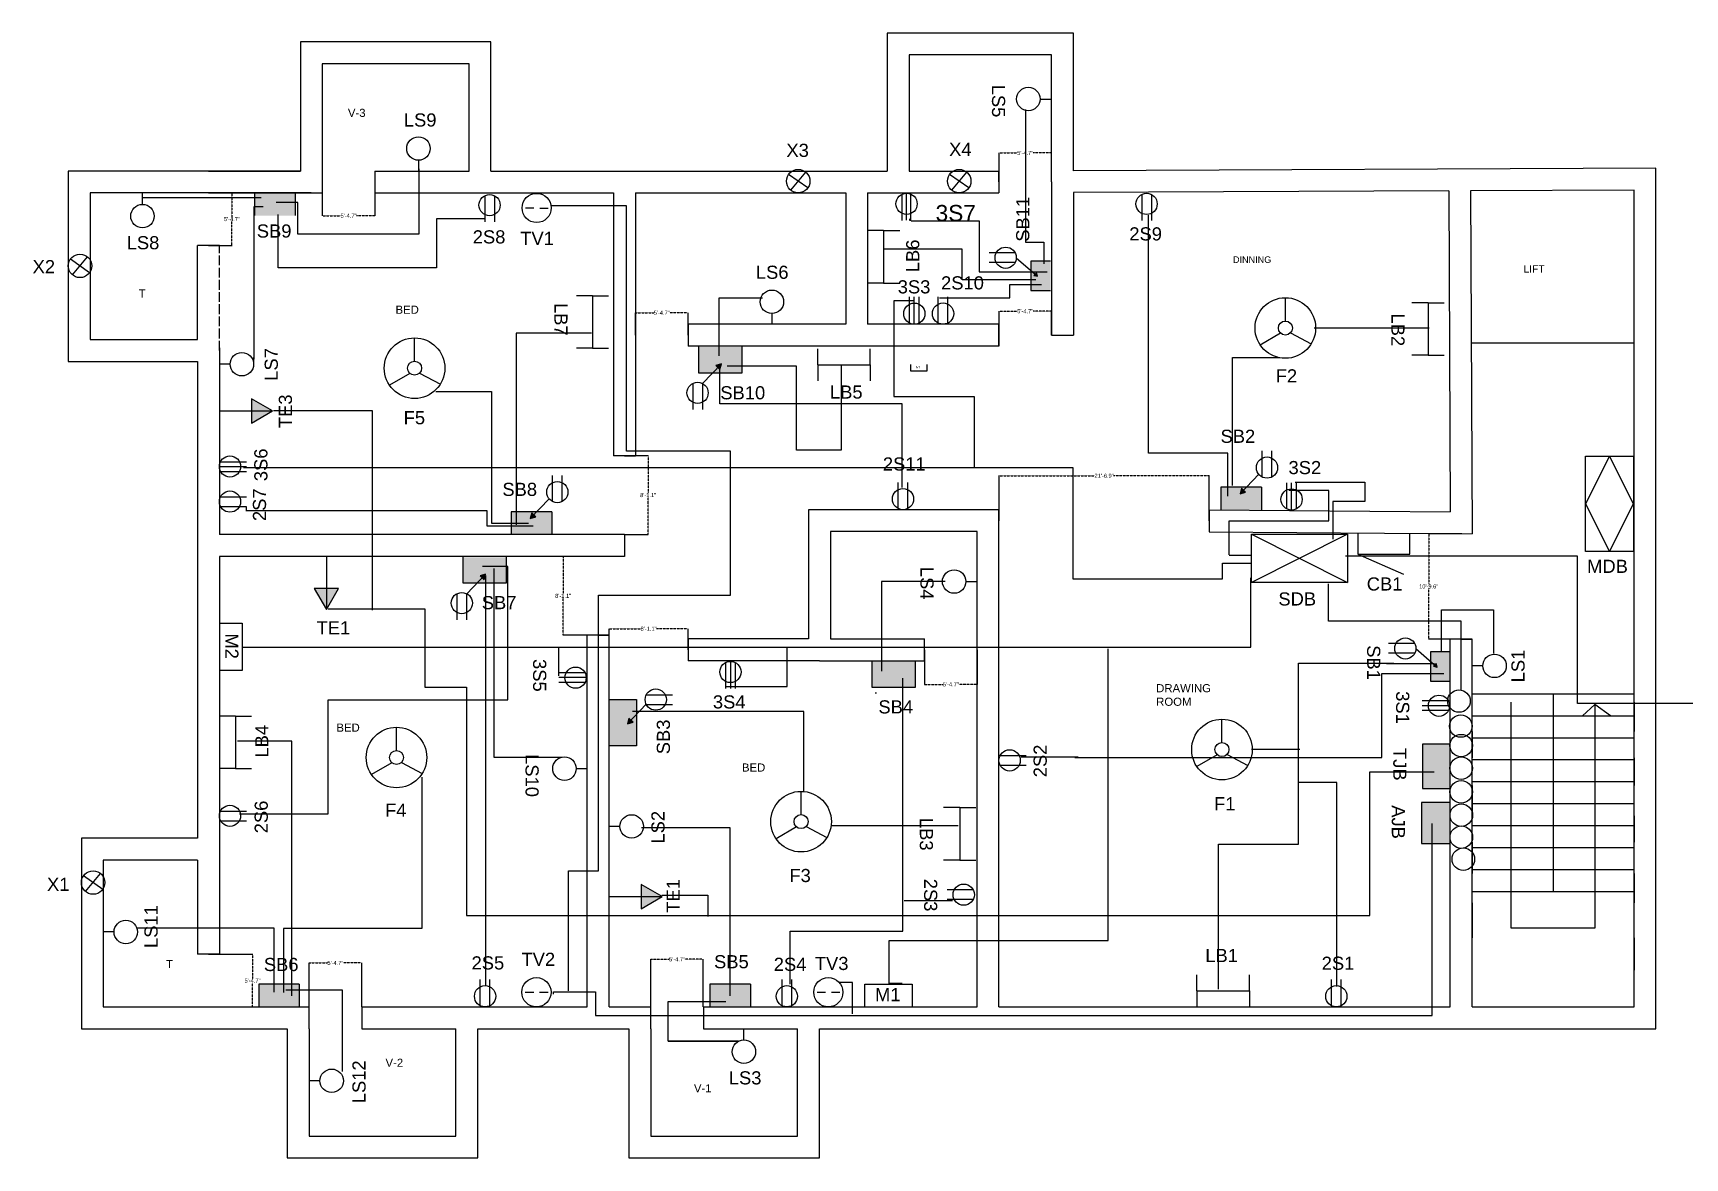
# Model space of a CAD drawing. Header units: inches. Extents: x -1835 to 3573, y -712 to 751.
# Drawn here: x 4 to 2038, y -634 to 751 of the extents above; entities that cross this region are included whole.
import ezdxf

# ---------------------------------------------------------------- set-up
doc = ezdxf.new("R2010")
doc.units = ezdxf.units.IN
doc.header["$MEASUREMENT"] = 0
doc.linetypes.add('ACAD_ISO02W100', pattern=[15, 12, -3])
doc.linetypes.add('DASHED2', pattern=[0.375, 0.25, -0.125])
doc.styles.get("Standard").update_dxf_attribs({"font": 'arial.ttf'})
doc.dimstyles.get("Standard").update_dxf_attribs({"dimtxt": 5, "dimasz": 0.18, "dimexe": 0.18, "dimexo": 0.0625, "dimgap": 0.09, "dimtad": 0, "dimtih": 1, "dimtoh": 1, "dimdec": 1, "dimzin": 0, "dimdsep": 46, "dimlunit": 3, "dimtxsty": 'Standard', "dimcen": 0.09, "dimaunit": 1, "dimadec": 0, "dimazin": 0, "dimtfac": 1, "dimtdec": 1, "dimtofl": 0, "dimtmove": 0, "dimatfit": 3, "dimfxl": 1, "dimtolj": 1, "dimtzin": 0, "dimarcsym": 0})

# ---------------------------------------------------------------- blocks, each defined once
blk = doc.blocks.new('*D1')
at = {"color": 0, "lineweight": -2}
for p, q in [((343.6, -448), (343.6, -393.8)), ((408.3, -448), (408.3, -393.8))]:
    blk.add_line(p, q, dxfattribs=at)
at = {"color": 0, "linetype": 'DASHED2', "lineweight": -2}
for p, q in [((343.7, -394), (366.3, -394)), ((408.1, -394), (385.6, -394))]:
    blk.add_line(p, q, dxfattribs=at)
at = {"color": 0}
for points in [[(343.7, -393.9), (343.7, -394), (343.6, -394)], [(408.1, -393.9), (408.1, -394), (408.3, -394)]]:
    blk.add_solid(points, dxfattribs=at)
at = {"layer": 'Defpoints', "color": 0}
for p in [(408.3, -394), (343.6, -448.1), (408.3, -448.1)]:
    blk.add_point(p, dxfattribs=at)
at = {"color": 0, "insert": (375.9, -394), "char_height": 5, "attachment_point": 5}
blk.add_mtext('\\A1;5\'-4.7"', dxfattribs=at)
blk = doc.blocks.new('*D2')
at = {"color": 0, "lineweight": -2}
for p, q in [((764.3, -448), (764.3, -389.3)), ((829, -448), (829, -389.3))]:
    blk.add_line(p, q, dxfattribs=at)
at = {"color": 0, "linetype": 'DASHED2', "lineweight": -2}
for p, q in [((764.5, -389.5), (787, -389.5)), ((828.9, -389.5), (806.3, -389.5))]:
    blk.add_line(p, q, dxfattribs=at)
at = {"color": 0}
for points in [[(764.5, -389.4), (764.5, -389.5), (764.3, -389.5)], [(828.9, -389.4), (828.9, -389.5), (829, -389.5)]]:
    blk.add_solid(points, dxfattribs=at)
at = {"layer": 'Defpoints', "color": 0}
for p in [(829, -389.5), (764.3, -448.1), (829, -448.1)]:
    blk.add_point(p, dxfattribs=at)
at = {"color": 0, "insert": (796.7, -389.5), "char_height": 5, "attachment_point": 5}
blk.add_mtext('\\A1;5\'-4.7"', dxfattribs=at)
blk = doc.blocks.new('*D3')
at = {"color": 0, "lineweight": -2}
for p, q in [((359.7, 581.3), (359.7, 526.2)), ((424.5, 581.3), (424.5, 526.2))]:
    blk.add_line(p, q, dxfattribs=at)
at = {"color": 0, "linetype": 'DASHED2', "lineweight": -2}
for p, q in [((359.9, 526.3), (382.5, 526.3)), ((424.3, 526.3), (401.8, 526.3))]:
    blk.add_line(p, q, dxfattribs=at)
at = {"color": 0}
for points in [[(359.9, 526.4), (359.9, 526.3), (359.7, 526.3)], [(424.3, 526.4), (424.3, 526.3), (424.5, 526.3)]]:
    blk.add_solid(points, dxfattribs=at)
at = {"layer": 'Defpoints', "color": 0}
for p in [(359.7, 581.4), (424.5, 581.4), (359.7, 526.3)]:
    blk.add_point(p, dxfattribs=at)
at = {"color": 0, "insert": (392.1, 526.3), "char_height": 5, "attachment_point": 5}
blk.add_mtext('\\A1;5\'-4.7"', dxfattribs=at)
blk = doc.blocks.new('*D4')
at = {"color": 0, "lineweight": -2}
for p, q in [((1193.2, 568), (1193.2, 603.8)), ((1257.9, 568), (1257.9, 603.8))]:
    blk.add_line(p, q, dxfattribs=at)
at = {"color": 0, "linetype": 'DASHED2', "lineweight": -2}
for p, q in [((1193.3, 603.6), (1215.9, 603.6)), ((1257.7, 603.6), (1235.2, 603.6))]:
    blk.add_line(p, q, dxfattribs=at)
at = {"color": 0}
for points in [[(1193.3, 603.6), (1193.3, 603.6), (1193.2, 603.6)], [(1257.7, 603.6), (1257.7, 603.6), (1257.9, 603.6)]]:
    blk.add_solid(points, dxfattribs=at)
at = {"layer": 'Defpoints', "color": 0}
for p in [(1257.9, 603.6), (1193.2, 567.9), (1257.9, 567.9)]:
    blk.add_point(p, dxfattribs=at)
at = {"color": 0, "insert": (1225.5, 603.6), "char_height": 5, "attachment_point": 5}
blk.add_mtext('\\A1;5\'-4.7"', dxfattribs=at)
blk = doc.blocks.new('*D5')
at = {"color": 0, "lineweight": -2}
for p, q in [((745.4, 379.2), (745.4, 406.9)), ((810.2, 379.2), (810.2, 406.9))]:
    blk.add_line(p, q, dxfattribs=at)
at = {"color": 0, "linetype": 'DASHED2', "lineweight": -2}
for p, q in [((745.6, 406.8), (768.2, 406.8)), ((810, 406.8), (787.5, 406.8))]:
    blk.add_line(p, q, dxfattribs=at)
at = {"color": 0}
for points in [[(745.6, 406.8), (745.6, 406.7), (745.4, 406.8)], [(810, 406.8), (810, 406.7), (810.2, 406.8)]]:
    blk.add_solid(points, dxfattribs=at)
at = {"layer": 'Defpoints', "color": 0}
for p in [(810.2, 406.8), (745.4, 379.1), (810.2, 379.1)]:
    blk.add_point(p, dxfattribs=at)
at = {"color": 0, "insert": (777.8, 406.8), "char_height": 5, "attachment_point": 5}
blk.add_mtext('\\A1;5\'-4.7"', dxfattribs=at)
blk = doc.blocks.new('*D6')
at = {"color": 0, "lineweight": -2}
for p, q in [((1193.2, 379.2), (1193.2, 408.9)), ((1257.9, 379.2), (1257.9, 408.9))]:
    blk.add_line(p, q, dxfattribs=at)
at = {"color": 0, "linetype": 'DASHED2', "lineweight": -2}
for p, q in [((1193.3, 408.7), (1215.9, 408.7)), ((1257.7, 408.7), (1235.2, 408.7))]:
    blk.add_line(p, q, dxfattribs=at)
at = {"color": 0}
for points in [[(1193.3, 408.7), (1193.3, 408.6), (1193.2, 408.7)], [(1257.7, 408.7), (1257.7, 408.6), (1257.9, 408.7)]]:
    blk.add_solid(points, dxfattribs=at)
at = {"layer": 'Defpoints', "color": 0}
for p in [(1193.2, 408.7), (1193.2, 379.1), (1257.9, 379.1)]:
    blk.add_point(p, dxfattribs=at)
at = {"color": 0, "insert": (1225.5, 408.7), "char_height": 5, "attachment_point": 5}
blk.add_mtext('\\A1;5\'-4.7"', dxfattribs=at)
blk = doc.blocks.new('*D7')
at = {"color": 0, "lineweight": -2}
for p, q in [((219.6, 554.4), (248.7, 554.4)), ((219.6, 489.7), (248.7, 489.7))]:
    blk.add_line(p, q, dxfattribs=at)
at = {"color": 0, "linetype": 'DASHED2', "lineweight": -2}
for p, q in [((248.5, 554.2), (248.5, 524.7)), ((248.5, 489.9), (248.5, 519.4))]:
    blk.add_line(p, q, dxfattribs=at)
at = {"color": 0}
for points in [[(248.4, 554.2), (248.5, 554.2), (248.5, 554.4)], [(248.4, 489.9), (248.5, 489.9), (248.5, 489.7)]]:
    blk.add_solid(points, dxfattribs=at)
at = {"layer": 'Defpoints', "color": 0}
for p in [(219.5, 554.4), (219.5, 489.7), (248.5, 489.7)]:
    blk.add_point(p, dxfattribs=at)
at = {"color": 0, "insert": (248.5, 522.1), "char_height": 5, "attachment_point": 5}
blk.add_mtext('\\A1;5\'-4.7"', dxfattribs=at)
blk = doc.blocks.new('*D8')
at = {"color": 0, "lineweight": -2}
for p, q in [((219.6, -383.3), (274.1, -383.3)), ((210.1, -448.1), (274.1, -448.1))]:
    blk.add_line(p, q, dxfattribs=at)
at = {"color": 0, "linetype": 'DASHED2', "lineweight": -2}
for p, q in [((273.9, -383.5), (273.9, -413.1)), ((273.9, -447.9), (273.9, -418.3))]:
    blk.add_line(p, q, dxfattribs=at)
at = {"color": 0}
for points in [[(273.9, -383.5), (273.9, -383.5), (273.9, -383.3)], [(273.9, -447.9), (273.9, -447.9), (273.9, -448.1)]]:
    blk.add_solid(points, dxfattribs=at)
at = {"layer": 'Defpoints', "color": 0}
for p in [(219.5, -383.3), (210.1, -448.1), (273.9, -448.1)]:
    blk.add_point(p, dxfattribs=at)
at = {"color": 0, "insert": (273.9, -415.7), "char_height": 5, "attachment_point": 5}
blk.add_mtext('\\A1;5\'-4.7"', dxfattribs=at)
blk = doc.blocks.new('*D9')
at = {"color": 0, "lineweight": -2}
for p, q in [((1101.5, -8.5), (1101.5, -51.1)), ((1166.2, -8.5), (1166.2, -51.1))]:
    blk.add_line(p, q, dxfattribs=at)
at = {"color": 0, "linetype": 'DASHED2', "lineweight": -2}
for p, q in [((1101.6, -50.9), (1124.2, -50.9)), ((1166, -50.9), (1143.5, -50.9))]:
    blk.add_line(p, q, dxfattribs=at)
at = {"color": 0}
for points in [[(1101.6, -50.8), (1101.6, -50.9), (1101.5, -50.9)], [(1166, -50.8), (1166, -50.9), (1166.2, -50.9)]]:
    blk.add_solid(points, dxfattribs=at)
at = {"layer": 'Defpoints', "color": 0}
for p in [(1101.5, -8.4), (1166.2, -8.4), (1166.2, -50.9)]:
    blk.add_point(p, dxfattribs=at)
at = {"color": 0, "insert": (1133.8, -50.9), "char_height": 5, "attachment_point": 5}
blk.add_mtext('\\A1;5\'-4.7"', dxfattribs=at)
blk = doc.blocks.new('*D10')
at = {"color": 0, "lineweight": -2}
for p, q in [((713.1, -8.4), (713.1, 17.7)), ((810.2, -8.4), (810.2, 17.7))]:
    blk.add_line(p, q, dxfattribs=at)
at = {"color": 0, "linetype": 'DASHED2', "lineweight": -2}
for p, q in [((713.3, 17.6), (752, 17.6)), ((810, 17.6), (771.3, 17.6))]:
    blk.add_line(p, q, dxfattribs=at)
at = {"color": 0}
for points in [[(713.3, 17.6), (713.3, 17.5), (713.1, 17.6)], [(810, 17.6), (810, 17.5), (810.2, 17.6)]]:
    blk.add_solid(points, dxfattribs=at)
at = {"layer": 'Defpoints', "color": 0}
for p in [(810.2, 17.6), (713.1, -8.4), (810.2, -8.4)]:
    blk.add_point(p, dxfattribs=at)
at = {"color": 0, "insert": (761.6, 17.6), "char_height": 5, "attachment_point": 5}
blk.add_mtext('\\A1;8\'-1.1"', dxfattribs=at)
blk = doc.blocks.new('*D11')
at = {"color": 0, "lineweight": -2}
for p, q in [((699.5, 106.7), (656.3, 106.7)), ((699.5, 9.6), (656.3, 9.6))]:
    blk.add_line(p, q, dxfattribs=at)
at = {"color": 0, "linetype": 'DASHED2', "lineweight": -2}
for p, q in [((656.4, 106.5), (656.4, 60.8)), ((656.4, 9.8), (656.4, 55.5))]:
    blk.add_line(p, q, dxfattribs=at)
at = {"color": 0}
for points in [[(656.4, 106.5), (656.5, 106.5), (656.4, 106.7)], [(656.4, 9.8), (656.5, 9.8), (656.4, 9.6)]]:
    blk.add_solid(points, dxfattribs=at)
at = {"layer": 'Defpoints', "color": 0}
for p in [(656.4, 106.7), (699.6, 106.7), (699.6, 9.6)]:
    blk.add_point(p, dxfattribs=at)
at = {"color": 0, "insert": (656.4, 58.1), "char_height": 5, "attachment_point": 5}
blk.add_mtext('\\A1;8\'-1.1"', dxfattribs=at)
blk = doc.blocks.new('*D12')
at = {"color": 0, "lineweight": -2}
for p, q in [((732, 230.8), (761.3, 230.8)), ((732, 133.7), (761.3, 133.7))]:
    blk.add_line(p, q, dxfattribs=at)
at = {"color": 0, "linetype": 'DASHED2', "lineweight": -2}
for p, q in [((761.1, 230.6), (761.1, 184.9)), ((761.1, 133.8), (761.1, 179.6))]:
    blk.add_line(p, q, dxfattribs=at)
at = {"color": 0}
for points in [[(761.1, 230.6), (761.1, 230.6), (761.1, 230.8)], [(761.1, 133.8), (761.1, 133.8), (761.1, 133.7)]]:
    blk.add_solid(points, dxfattribs=at)
at = {"layer": 'Defpoints', "color": 0}
for p in [(732, 230.8), (732, 133.7), (761.1, 133.7)]:
    blk.add_point(p, dxfattribs=at)
at = {"color": 0, "insert": (761.1, 182.2), "char_height": 5, "attachment_point": 5}
blk.add_mtext('\\A1;8\'-1.1"', dxfattribs=at)
blk = doc.blocks.new('*D13')
at = {"color": 0, "lineweight": -2}
for p, q in [((1193.2, 150.6), (1193.2, 206.2)), ((1452.1, 150.6), (1452.1, 206.2))]:
    blk.add_line(p, q, dxfattribs=at)
at = {"color": 0, "linetype": 'DASHED2', "lineweight": -2}
for p, q in [((1193.3, 206), (1311, 206)), ((1451.9, 206), (1334.3, 206))]:
    blk.add_line(p, q, dxfattribs=at)
at = {"color": 0}
for points in [[(1193.3, 206), (1193.3, 206), (1193.2, 206)], [(1451.9, 206), (1451.9, 206), (1452.1, 206)]]:
    blk.add_solid(points, dxfattribs=at)
at = {"layer": 'Defpoints', "color": 0}
for p in [(1193.2, 206), (1193.2, 150.6), (1452.1, 150.6)]:
    blk.add_point(p, dxfattribs=at)
at = {"color": 0, "insert": (1322.6, 206), "char_height": 5, "attachment_point": 5}
blk.add_mtext('\\A1;21\'-6.9"', dxfattribs=at)
blk = doc.blocks.new('*D14')
at = {"color": 0, "lineweight": -2}
for p, q in [((1763.3, 134.5), (1722.3, 134.5)), ((1762.2, 4.9), (1722.3, 4.9))]:
    blk.add_line(p, q, dxfattribs=at)
at = {"color": 0, "linetype": 'DASHED2', "lineweight": -2}
for p, q in [((1722.4, 134.3), (1722.4, 72.4)), ((1722.4, 5.1), (1722.4, 67.1))]:
    blk.add_line(p, q, dxfattribs=at)
at = {"color": 0}
for points in [[(1722.4, 134.3), (1722.5, 134.3), (1722.4, 134.5)], [(1722.4, 5.1), (1722.5, 5.1), (1722.4, 4.9)]]:
    blk.add_solid(points, dxfattribs=at)
at = {"layer": 'Defpoints', "color": 0}
for p in [(1722.4, 134.5), (1763.3, 134.5), (1762.3, 4.9)]:
    blk.add_point(p, dxfattribs=at)
at = {"color": 0, "insert": (1722.4, 69.7), "char_height": 5, "attachment_point": 5}
blk.add_mtext('\\A1;10\'-9.6"', dxfattribs=at)

msp = doc.modelspace()

# ---------------------------------------------------------------- hatches: boundary and pattern name
at = {"true_color": 0x939598}
h = msp.add_hatch(color=252, dxfattribs=at)
h.dxf.hatch_style = 1
h.paths.add_polyline_path([(326.18, 554.38), (276.26, 554.38), (276.26, 526.53), (326.18, 526.53)])
h = msp.add_hatch(color=252, dxfattribs=at)
h.dxf.hatch_style = 1
h.paths.add_polyline_path([(326.18, 554.38), (307.49, 554.38), (304.15, 550.88), (306.74, 548.41), (299.88, 546.4), (301.57, 553.34), (304.15, 550.88), (307.49, 554.38), (276.26, 554.38), (276.26, 526.53), (326.18, 526.53)])
h = msp.add_hatch(color=252, dxfattribs=at)
h.dxf.hatch_style = 1
h.paths.add_polyline_path([(1256.69, 470.32), (1232.37, 470.32), (1232.37, 434.37), (1256.69, 434.37)])
h = msp.add_hatch(color=256)
h.dxf.hatch_style = 1
h.paths.add_polyline_path([(1239.23, 456.02), (1237.75, 454.32), (1240.7, 451.75)])
h.paths.add_polyline_path([(1237.75, 454.32), (1236.27, 452.62), (1240.7, 451.75)])
h = msp.add_hatch(color=252, dxfattribs=at)
h.dxf.hatch_style = 1
h.paths.add_polyline_path([(876.91, 364.67), (823.14, 364.67), (823.14, 333), (876.91, 333)])
h = msp.add_hatch(color=256)
h.dxf.hatch_style = 1
h.paths.add_polyline_path([(851.22, 343.8), (844.36, 341.78), (846.95, 339.32)])
h.paths.add_polyline_path([(851.22, 343.8), (846.95, 339.32), (849.53, 336.85)])
h = msp.add_hatch(color=256)
h.dxf.hatch_style = 1
h.paths.add_polyline_path([(272.41, 300.93), (272.41, 285.92), (298.41, 285.92)], flags=17)
h.paths.add_polyline_path([(298.41, 285.92), (272.41, 300.93), (272.41, 270.92)])
h = msp.add_hatch(color=256)
h.dxf.hatch_style = 1
h.paths.add_polyline_path([(272.41, 285.92), (298.41, 285.92), (272.41, 300.93)])
h = msp.add_hatch(color=252, dxfattribs=at)
h.dxf.hatch_style = 1
h.paths.add_polyline_path([(1516.34, 191.8), (1497.65, 191.8), (1494.3, 188.3), (1496.89, 185.83), (1490.03, 183.82), (1491.72, 190.76), (1494.3, 188.3), (1497.65, 191.8), (1466.41, 191.8), (1466.41, 163.95), (1516.34, 163.95)])
h = msp.add_hatch(color=256)
h.dxf.hatch_style = 1
h.paths.add_polyline_path([(1491.72, 190.76), (1490.03, 183.82), (1494.3, 188.3)])
h.paths.add_polyline_path([(1494.3, 188.3), (1490.03, 183.82), (1496.89, 185.83)])
h = msp.add_hatch(color=252, dxfattribs=at)
h.dxf.hatch_style = 1
h.paths.add_polyline_path([(642.27, 161.52), (623.58, 161.52), (620.24, 158.01), (622.82, 155.55), (615.97, 153.54), (617.65, 160.48), (620.24, 158.01), (623.58, 161.52), (592.35, 161.52), (592.35, 133.67), (642.27, 133.67)])
h = msp.add_hatch(color=256)
h.dxf.hatch_style = 1
h.paths.add_polyline_path([(617.65, 160.48), (615.97, 153.54), (620.24, 158.01)])
h.paths.add_polyline_path([(620.24, 158.01), (615.97, 153.54), (622.82, 155.55)])
h = msp.add_hatch(color=252, dxfattribs=at)
h.dxf.hatch_style = 1
h.paths.add_polyline_path([(586.6, 105.69), (532.82, 105.69), (532.82, 74.02), (586.6, 74.02)])
h = msp.add_hatch(color=256)
h.dxf.hatch_style = 1
h.paths.add_polyline_path([(560.91, 84.82), (554.05, 82.81), (556.64, 80.34)])
h.paths.add_polyline_path([(560.91, 84.82), (556.64, 80.34), (559.22, 77.88)])
h = msp.add_hatch(color=256)
h.dxf.hatch_style = 1
h.paths.add_polyline_path([(379.87, 67.39), (364.86, 67.39), (364.86, 41.4)], flags=17)
h.paths.add_polyline_path([(364.86, 41.4), (379.87, 67.39), (349.85, 67.39)])
h = msp.add_hatch(color=256)
h.dxf.hatch_style = 1
h.paths.add_polyline_path([(364.86, 67.39), (364.86, 41.4), (379.87, 67.39)])
h = msp.add_hatch(color=252, dxfattribs=at)
h.dxf.hatch_style = 1
h.paths.add_polyline_path([(1748.84, -10.92), (1724.53, -10.92), (1724.53, -46.87), (1748.84, -46.87)])
h = msp.add_hatch(color=252, dxfattribs=at)
h.dxf.hatch_style = 1
h.paths.add_polyline_path([(1090.42, -22.6), (1036.65, -22.6), (1036.65, -54.26), (1090.42, -54.26)])
h = msp.add_hatch(color=256)
h.dxf.hatch_style = 1
h.paths.add_polyline_path([(1731.39, -25.22), (1729.9, -26.92), (1732.85, -29.49)])
h.paths.add_polyline_path([(1729.9, -26.92), (1728.42, -28.63), (1732.85, -29.49)])
h = msp.add_hatch(color=252, dxfattribs=at)
h.dxf.hatch_style = 1
h.paths.add_polyline_path([(746.86, -69.51), (713.07, -69.51), (713.07, -126.5), (746.86, -126.5)])
h = msp.add_hatch(color=256)
h.dxf.hatch_style = 1
h.paths.add_polyline_path([(739.89, -94.99), (737.3, -92.53), (735.62, -99.47)])
h.paths.add_polyline_path([(742.47, -97.46), (739.89, -94.99), (735.62, -99.47)])
at = {"true_color": 0x727430}
h = msp.add_hatch(color=67, dxfattribs=at)
h.dxf.hatch_style = 1
h.paths.add_polyline_path([(1748.28, -179.13), (1748.28, -124.42), (1714.63, -124.42), (1714.63, -179.13)])
at = {"true_color": 0x7aafdf}
h = msp.add_hatch(color=143, dxfattribs=at)
h.dxf.hatch_style = 1
h.paths.add_polyline_path([(1748.28, -247.01), (1748.28, -196.36), (1713.61, -196.36), (1713.61, -247.01)])
h = msp.add_hatch(color=256)
h.dxf.hatch_style = 1
h.paths.add_polyline_path([(752.5, -297.21), (752.5, -312.22), (778.49, -312.22)], flags=17)
h.paths.add_polyline_path([(778.49, -312.22), (752.5, -297.21), (752.5, -327.22)])
h = msp.add_hatch(color=256)
h.dxf.hatch_style = 1
h.paths.add_polyline_path([(752.5, -312.22), (778.49, -312.22), (752.5, -297.21)])
at = {"true_color": 0x939598}
h = msp.add_hatch(color=252, dxfattribs=at)
h.dxf.hatch_style = 1
h.paths.add_polyline_path([(331.46, -420.21), (281.53, -420.21), (281.53, -448.06), (331.46, -448.06)])
h = msp.add_hatch(color=252, dxfattribs=at)
h.dxf.hatch_style = 1
h.paths.add_polyline_path([(331.46, -420.21), (312.77, -420.21), (309.42, -423.72), (312.01, -426.18), (305.15, -428.19), (306.84, -421.25), (309.42, -423.72), (312.77, -420.21), (281.53, -420.21), (281.53, -448.06), (331.46, -448.06)])
h = msp.add_hatch(color=252, dxfattribs=at)
h.dxf.hatch_style = 1
h.paths.add_polyline_path([(887.08, -420.21), (868.4, -420.21), (865.05, -423.72), (867.64, -426.18), (860.78, -428.19), (862.47, -421.25), (865.05, -423.72), (868.4, -420.21), (837.16, -420.21), (837.16, -448.06), (887.08, -448.06)])
h = msp.add_hatch(color=252, dxfattribs=at)
h.dxf.hatch_style = 1
h.paths.add_polyline_path([(837.16, -420.21), (837.16, -448.06), (887.08, -448.06), (887.08, -420.21)])

# ---------------------------------------------------------------- linework, layer by layer
for p, q in [((567.43, 740.52), (332.78, 740.52)), ((332.78, 740.52), (332.78, 581.39)), ((567.43, 581.39), (567.43, 740.52)), ((1096.06, 751.31), (1055.61, 751.31)), ((1055.61, 751.31), (1055.61, 594.88)), ((1284.86, 751.31), (1096.06, 751.31)), ((1284.86, 581.74), (1284.86, 751.31)), ((1284.86, 710.85), (1284.86, 737.82)), ((540.46, 713.55), (359.75, 713.55)), ((359.75, 713.55), (359.75, 581.39)), ((540.46, 581.39), (540.46, 713.55)), ((1096.06, 724.34), (1082.58, 724.34)), ((1082.58, 724.34), (1082.58, 594.88)), ((1257.89, 724.34), (1096.06, 724.34)), ((1257.89, 710.85), (1257.89, 724.34)), ((1257.89, 567.9), (1257.89, 710.85)), ((1225.92, 656.97), (1225.92, 493.66)), ((1243.73, 670.04), (1256.99, 670.04)), ((478.22, 594.64), (478.22, 581.39)), ((1055.61, 594.88), (1055.61, 581.39)), ((1082.58, 594.88), (1082.58, 581.39)), ((46.88, 581.39), (46.88, 346.74)), ((332.78, 581.39), (46.88, 581.39)), ((219.5, 581.39), (332.78, 581.39)), ((359.75, 581.39), (359.75, 554.42)), ((424.48, 581.39), (540.46, 581.39)), ((424.48, 581.39), (424.48, 554.42)), ((478.78, 584.15), (478.78, 503.6)), ((567.43, 581.39), (731.95, 581.39)), ((731.95, 581.39), (1017.85, 581.39)), ((957.68, 560.5), (934.12, 577.26)), ((936.67, 557.75), (955.13, 580)), ((1017.85, 581.39), (1055.61, 581.39)), ((1082.58, 581.39), (1193.16, 581.39)), ((1155.92, 560.5), (1132.36, 577.26)), ((1134.91, 557.75), (1153.38, 580)), ((1193.16, 567.9), (1193.16, 581.39)), ((1193.16, 581.39), (1193.16, 554.42)), ((2002.29, 585), (1284.86, 581.74)), ((2002.29, 369.17), (2002.29, 585)), ((73.86, 554.42), (73.86, 373.71)), ((346.26, 554.42), (73.86, 554.42)), ((138.32, 540.3), (138.32, 553.55)), ((219.5, 554.42), (359.75, 554.42)), ((326.18, 554.38), (276.26, 554.38)), ((276.26, 554.38), (276.26, 526.53)), ((326.18, 554.38), (326.18, 526.53)), ((424.48, 554.42), (718.47, 554.42)), ((559.81, 550.97), (559.81, 518.8)), ((571.69, 551.02), (571.69, 518.8)), ((718.47, 554.42), (718.47, 230.76)), ((745.44, 554.42), (745.44, 230.76)), ((745.44, 554.42), (1004.36, 554.42)), ((1004.36, 554.42), (1004.36, 392.59)), ((1031.33, 554.42), (1031.33, 392.59)), ((1031.33, 554.42), (1193.16, 554.42)), ((1073.38, 552.59), (1073.38, 520.42)), ((1257.89, 567.9), (1257.89, 379.11)), ((1747.03, 556.87), (1284.86, 554.77)), ((1284.86, 554.77), (1284.86, 379.11)), ((1368.92, 552.52), (1368.92, 520.35)), ((1380.8, 552.57), (1380.8, 520.35)), ((1747.03, 556.87), (1748.71, 161.6)), ((1975.32, 557.9), (1774, 556.99)), ((1774, 556.99), (1775.79, 134.4)), ((1975.32, 369.17), (1975.32, 557.9)), ((139.21, 548.76), (284.56, 548.76)), ((276.01, 460.88), (276.01, 537.78)), ((276.01, 537.78), (287.01, 537.78)), ((329.76, 542.66), (302.89, 542.66)), ((329.76, 503.6), (329.76, 542.66)), ((609.97, 535.86), (620.37, 535.86)), ((627.73, 535.82), (638.12, 535.82)), ((1377.19, 233.81), (1377.19, 526.93)), ((206.01, 373.71), (206.01, 489.69)), ((232.99, 489.69), (206.01, 489.69)), ((219.5, 489.69), (232.99, 489.69)), ((478.78, 503.6), (329.76, 503.6)), ((1051.11, 507.94), (1031.33, 507.94)), ((1051.11, 507.94), (1051.11, 443.3)), ((1051.11, 507.94), (1070.88, 507.94)), ((1225.92, 493.66), (1248.27, 493.66)), ((1248.27, 493.66), (1248.27, 467.14)), ((73.12, 456.14), (49.56, 472.9)), ((52.11, 453.39), (70.57, 475.64)), ((276.01, 349.82), (276.01, 468.21)), ((1147.69, 485.06), (1051.3, 485.06)), ((1147.69, 447.38), (1147.69, 485.06)), ((1213.07, 480.54), (1180.9, 480.54)), ((1213.12, 468.66), (1180.9, 468.66)), ((1214.52, 474.56), (1240.7, 451.75)), ((1256.69, 470.32), (1232.37, 470.32)), ((1232.37, 470.32), (1232.37, 434.37)), ((692.64, 427.73), (672.86, 427.73)), ((692.64, 427.73), (692.64, 363.1)), ((692.64, 427.73), (712.41, 427.73)), ((1051.11, 443.3), (1031.33, 443.3)), ((1051.11, 443.3), (1070.88, 443.3)), ((1181.22, 447.38), (1147.69, 447.38)), ((1238.5, 447.38), (1181.22, 447.38)), ((1206.36, 425.04), (1206.36, 441.79)), ((1206.36, 441.79), (1245.48, 441.79)), ((1232.37, 434.37), (1256.69, 434.37)), ((848.73, 353.85), (848.73, 425.04)), ((848.73, 425.04), (901.82, 425.04)), ((1083, 393.99), (1083, 426.21)), ((1088.9, 392.59), (1088.9, 426.21)), ((1094.88, 394.04), (1094.88, 426.21)), ((1118.4, 394.13), (1118.4, 426.34)), ((1119.75, 425.04), (1206.36, 425.04)), ((1130.27, 394.17), (1130.27, 426.34)), ((1545.83, 396.64), (1545.83, 425.33)), ((1721.56, 419.08), (1701.78, 419.08)), ((1721.56, 419.08), (1721.56, 354.45)), ((1721.56, 419.08), (1741.33, 419.08)), ((1004.36, 392.59), (810.17, 392.59)), ((810.17, 379.11), (810.17, 392.59)), ((810.17, 392.59), (810.17, 365.62)), ((913.5, 405.84), (913.5, 392.59)), ((1193.16, 392.59), (1031.33, 392.59)), ((1193.16, 365.62), (1193.16, 392.59)), ((1581.39, 388.21), (1723.05, 388.21)), ((73.86, 373.71), (206.01, 373.71)), ((473.42, 347.14), (473.42, 375.83)), ((691.32, 381.86), (598.67, 381.86)), ((598.67, 381.86), (598.67, 145.76)), ((1193.16, 379.11), (1193.16, 365.62)), ((1257.89, 379.11), (1284.86, 379.11)), ((1540.04, 381.63), (1514.99, 367.02)), ((1552.06, 382.06), (1577.61, 368.47)), ((1975.32, 369.17), (1774.8, 369.17)), ((1975.32, -448.06), (1975.32, 369.17)), ((2002.29, -475.03), (2002.29, 369.17)), ((46.88, 346.74), (206.01, 346.74)), ((206.01, 346.74), (206.01, -240.38)), ((232.99, 363.77), (232.99, 133.67)), ((275.38, 343.41), (275.38, 351.67)), ((692.64, 363.1), (672.86, 363.1)), ((692.64, 363.1), (712.41, 363.1)), ((1017.85, 365.62), (810.17, 365.62)), ((823.14, 364.67), (823.14, 333)), ((876.91, 333), (876.91, 364.67)), ((969.96, 342.77), (969.96, 362.55)), ((1193.16, 365.62), (1017.85, 365.62)), ((1034.6, 342.77), (1034.6, 362.55)), ((1480.62, 194.18), (1480.62, 351.74)), ((1480.62, 351.74), (1539.03, 351.74)), ((1721.56, 354.45), (1701.78, 354.45)), ((1721.56, 354.45), (1741.33, 354.45)), ((246.24, 343.48), (232.99, 343.48)), ((467.64, 332.13), (442.59, 317.52)), ((479.65, 332.56), (505.2, 318.98)), ((823.14, 333), (876.91, 333)), ((828.17, 319.64), (851.22, 343.8)), ((849.35, 294.6), (849.35, 342.64)), ((943.73, 340.86), (858.26, 340.86)), ((943.73, 237.66), (943.73, 340.86)), ((969.96, 342.77), (1034.6, 342.77)), ((969.96, 342.77), (969.96, 323)), ((998.94, 342.64), (998.94, 237.66)), ((1034.6, 342.77), (1034.6, 323)), ((1084.1, 343.06), (1084.1, 335.34)), ((1084.1, 335.34), (1104.74, 335.34)), ((1104.74, 335.34), (1104.74, 343.06)), ((499.48, 309.83), (568.04, 309.83)), ((568.04, 309.83), (568.04, 147.58)), ((815.96, 319.79), (815.96, 287.61)), ((827.83, 319.83), (827.83, 287.61)), ((232.99, 285.92), (298.41, 285.92)), ((1073.73, 294.6), (849.35, 294.6)), ((1073.73, 191.4), (1073.73, 294.6)), ((745.44, 230.76), (718.47, 230.76)), ((731.95, 230.76), (745.44, 230.76)), ((998.94, 237.66), (943.73, 237.66)), ((1474.98, 233.81), (1377.19, 233.81)), ((1474.98, 180.77), (1474.98, 233.81)), ((1517.39, 204.48), (1517.39, 236.7)), ((1529.26, 204.53), (1529.26, 236.7)), ((1915.53, 112.7), (1915.53, 230.11)), ((1915.53, 230.11), (1974.47, 230.11)), ((1945, 230.11), (1915.53, 171.41)), ((1974.47, 171.41), (1945, 230.11)), ((1974.47, 230.11), (1974.47, 112.7)), ((232.99, 217.45), (266.6, 217.45)), ((234.39, 223.34), (266.6, 223.34)), ((234.43, 211.47), (266.6, 211.47)), ((643.32, 174.2), (643.32, 206.41)), ((655.2, 174.24), (655.2, 206.41)), ((1513.08, 207.98), (1490.03, 183.82)), ((1069, 165.59), (1069, 197.8)), ((1080.87, 165.63), (1080.87, 197.8)), ((1516.34, 191.8), (1466.41, 191.8)), ((1466.41, 191.8), (1466.41, 163.95)), ((1516.34, 191.8), (1516.34, 163.95)), ((1547.61, 165.23), (1547.61, 197.44)), ((1599.56, 187.93), (1550.33, 187.93)), ((1553.5, 163.82), (1553.5, 197.44)), ((1559.48, 165.27), (1559.48, 197.44)), ((1599.56, 150.59), (1599.56, 187.93)), ((234.39, 180.15), (266.6, 180.15)), ((234.43, 168.28), (266.6, 168.28)), ((265.59, 163.33), (562.5, 163.33)), ((266.47, 163.51), (266.47, 167.88)), ((562.5, 163.33), (562.5, 144.39)), ((639.01, 177.69), (615.97, 153.54)), ((1193.16, 164.18), (958.51, 164.18)), ((958.51, 164.18), (958.51, 5.05)), ((1193.16, -8.43), (1193.16, 164.18)), ((1452.08, 164.07), (1748.71, 161.6)), ((1452.08, 150.7), (1452.08, 164.07)), ((1452.08, 164.07), (1452.08, 137.1)), ((1915.53, 171.41), (1945, 112.7)), ((1945, 112.7), (1974.47, 171.41)), ((562.5, 144.39), (619.35, 144.39)), ((568.04, 147.58), (613.74, 147.58)), ((642.27, 161.52), (592.35, 161.52)), ((592.35, 161.52), (592.35, 133.67)), ((642.27, 161.52), (642.27, 133.67)), ((1476.48, 108.7), (1476.48, 150.59)), ((1476.48, 150.59), (1599.56, 150.59)), ((731.95, 133.67), (232.99, 133.67)), ((731.95, 133.67), (731.95, 106.7)), ((1166.19, 137.21), (985.48, 137.21)), ((985.48, 137.21), (985.48, 5.05)), ((1166.19, -8.43), (1166.19, 137.21)), ((1452.08, 137.1), (1775.79, 134.4)), ((1503.95, 134.02), (1622.56, 134.02)), ((1503.95, 74.49), (1503.95, 134.02)), ((1503.95, 134.02), (1622.56, 74.49)), ((1622.56, 134.02), (1503.95, 74.49)), ((1622.56, 134.02), (1622.56, 74.49)), ((1635.02, 135.58), (1635.02, 109.35)), ((1699.14, 109.35), (1699.35, 135.04)), ((731.95, 106.7), (232.99, 106.7)), ((232.99, 106.7), (232.99, -253.87)), ((364.86, 106.82), (364.86, 41.4)), ((532.82, 105.69), (532.82, 74.02)), ((586.6, 74.02), (586.6, 105.69)), ((1502.92, 107.79), (1476.48, 107.79)), ((1635.02, 109.35), (1699.14, 109.35)), ((1635.02, 109.35), (1691.25, 85.03)), ((1974.47, 112.7), (1915.53, 112.7)), ((537.86, 60.66), (560.91, 84.82)), ((588.27, 94.36), (557.06, 94.36)), ((561.32, -421.63), (561.32, 83.01)), ((571.47, -140.9), (571.47, 91.91)), ((588.27, -70.08), (588.27, 94.36)), ((532.82, 74.02), (586.6, 74.02)), ((1126.78, 75.82), (1048.55, 75.82)), ((1048.55, 75.82), (1048.55, -34.45)), ((1152.41, 75.73), (1165.66, 75.73)), ((1622.56, 74.49), (1503.95, 74.49)), ((525.65, 60.81), (525.65, 28.64)), ((537.52, 60.85), (537.52, 28.64)), ((1738.34, -11.02), (1738.34, 40.9)), ((1738.34, 40.9), (1802.16, 40.9)), ((1802.16, 40.9), (1802.16, -12.84)), ((232.85, 24.55), (261.16, 24.55)), ((261.16, 24.55), (261.16, -33.76)), ((686.1, -448.06), (686.1, 9.6)), ((713.07, 9.6), (686.1, 9.6)), ((699.59, 9.6), (713.07, 9.6)), ((713.07, -448.06), (713.07, 9.6)), ((958.51, 5.05), (810.17, 5.05)), ((810.17, -8.43), (810.17, 5.05)), ((810.17, 5.05), (810.17, -21.92)), ((985.48, 5.05), (1101.46, 5.05)), ((1101.46, -21.92), (1101.46, 5.05)), ((1748.77, -8.43), (1748.77, 4.94)), ((1775.74, 4.94), (1748.77, 4.94)), ((1762.25, 4.94), (1775.74, 4.94)), ((1775.74, -8.43), (1775.74, 4.94)), ((1101.46, -8.43), (1101.46, -21.92)), ((1166.19, -448.06), (1166.19, -8.43)), ((1193.16, -448.06), (1193.16, -8.43)), ((1705.23, -0.7), (1673.06, -0.7)), ((1705.27, -12.58), (1673.06, -12.58)), ((1706.67, -6.68), (1732.85, -29.49)), ((1748.84, -10.92), (1724.53, -10.92)), ((1724.53, -10.92), (1724.53, -46.87)), ((1748.77, -448.06), (1748.77, -8.43)), ((1775.74, -448.06), (1775.74, -8.43)), ((261.16, -33.76), (232.85, -33.76)), ((683.32, -36.61), (651.14, -36.61)), ((972, -21.92), (810.17, -21.92)), ((856.48, -23.97), (856.48, -56.14)), ((862.46, -22.52), (862.46, -56.14)), ((868.35, -23.92), (868.35, -56.14)), ((972, -21.92), (1101.46, -21.92)), ((1036.65, -22.6), (1036.65, -54.26)), ((1090.42, -54.26), (1090.42, -22.6)), ((1561.96, -247.87), (1561.96, -24.7)), ((1561.96, -24.7), (1679.48, -24.7)), ((1670.44, -25.06), (1729.57, -25.06)), ((1788.99, -28.11), (1775.74, -28.11)), ((684.76, -42.59), (651.14, -42.59)), ((683.36, -48.49), (651.14, -48.49)), ((1036.65, -54.26), (1090.42, -54.26)), ((1074.9, -355.01), (1074.9, -43.15)), ((1724.53, -46.87), (1748.84, -46.87)), ((366.95, -210.42), (366.95, -70.08)), ((366.95, -70.08), (588.27, -70.08)), ((713.07, -69.51), (746.86, -69.51)), ((758.66, -75.31), (735.62, -99.47)), ((746.86, -69.51), (746.86, -126.5)), ((758.75, -63.68), (790.96, -63.68)), ((758.79, -75.56), (790.96, -75.56)), ((1042.26, -61.58), (1040.85, -61.58)), ((1746.69, -71.26), (1714.52, -71.26)), ((1748.14, -77.24), (1714.52, -77.24)), ((1775.74, -62.5), (1975.32, -62.5)), ((1823.87, -351.32), (1823.87, -72.77)), ((1875.53, -62.5), (1875.53, -305.81)), ((1927.14, -75.68), (1911.9, -89.46)), ((1946.12, -89.46), (1927.14, -75.68)), ((1927.14, -75.68), (1927.14, -142.13)), ((1975.32, -72.77), (1975.32, -108.91)), ((252.76, -89.86), (232.99, -89.86)), ((252.76, -89.86), (252.76, -154.49)), ((252.76, -89.86), (272.53, -89.86)), ((952.72, -84.26), (741.95, -84.26)), ((952.89, -182.07), (952.89, -84.26)), ((1467.77, -122.57), (1467.77, -93.88)), ((1746.74, -83.14), (1714.52, -83.14)), ((1775.74, -89.54), (1975.32, -89.54)), ((1911.9, -89.46), (1946.12, -89.46)), ((322.26, -120.66), (255.4, -120.66)), ((322.26, -434.44), (322.26, -120.66)), ((451.16, -132.35), (451.16, -103.66)), ((1775.74, -108.91), (1775.74, -141.55)), ((1775.74, -116.57), (1975.32, -116.57)), ((654.54, -140.9), (571.47, -140.9)), ((746.86, -126.5), (713.07, -126.5)), ((1194.56, -138.62), (1226.78, -138.62)), ((1290.73, -140.66), (1220.63, -140.66)), ((1461.99, -137.58), (1436.93, -152.19)), ((1474, -137.15), (1499.55, -150.74)), ((1563.56, -130.95), (1504.34, -130.95)), ((1748.28, -124.42), (1714.63, -124.42)), ((1714.63, -124.42), (1714.63, -179.13)), ((1927.14, -141.55), (1927.14, -351.32)), ((1975.32, -141.55), (1975.32, -175.36)), ((252.76, -154.49), (232.99, -154.49)), ((252.76, -154.49), (272.53, -154.49)), ((445.37, -147.36), (420.32, -161.97)), ((457.38, -146.93), (482.94, -160.52)), ((672.48, -154.64), (685.73, -154.64)), ((1194.61, -150.5), (1226.78, -150.5)), ((1775.74, -143.61), (1975.32, -143.61)), ((482.32, -165.19), (482.32, -351.44)), ((949.39, -211.35), (949.39, -182.66)), ((1609.1, -171.61), (1561.6, -171.61)), ((1609.1, -422.86), (1609.1, -171.61)), ((1714.63, -179.13), (1748.28, -179.13)), ((1775.74, -170.64), (1975.32, -170.64)), ((1775.74, -175.36), (1775.74, -212.67)), ((1144.77, -202.68), (1125, -202.68)), ((1144.77, -202.68), (1144.77, -267.31)), ((1144.77, -202.68), (1164.55, -202.68)), ((1748.28, -196.36), (1713.61, -196.36)), ((1713.61, -196.36), (1713.61, -247.01)), ((1775.74, -197.68), (1975.32, -197.68)), ((234.39, -206.88), (266.6, -206.88)), ((234.43, -218.76), (266.6, -218.76)), ((257.71, -210.42), (366.95, -210.42)), ((1975.32, -212.67), (1975.32, -245.31)), ((206.01, -240.38), (63.07, -240.38)), ((63.07, -240.38), (63.07, -475.03)), ((726.33, -225.84), (713.07, -225.84)), ((862.09, -227.43), (752.85, -227.43)), ((862.09, -434.39), (862.09, -227.43)), ((943.61, -226.36), (918.55, -240.97)), ((955.62, -225.93), (981.17, -239.52)), ((986.93, -224.59), (1142.99, -224.59)), ((1775.74, -224.71), (1975.32, -224.71)), ((232.99, -253.87), (232.99, -383.33)), ((1463.31, -426.13), (1463.31, -247.87)), ((1463.31, -247.87), (1561.96, -247.87)), ((1713.61, -247.01), (1748.28, -247.01)), ((1775.74, -245.31), (1775.74, -283.78)), ((1775.74, -251.75), (1975.32, -251.75)), ((68.29, -306.1), (86.76, -283.85)), ((206.01, -267.35), (90.04, -267.35)), ((90.04, -267.35), (90.04, -448.06)), ((206.01, -267.35), (206.01, -383.33)), ((1144.77, -267.31), (1125, -267.31)), ((1144.77, -267.31), (1164.55, -267.31)), ((1775.74, -278.78), (1975.32, -278.78)), ((1975.32, -283.78), (1975.32, -319.92)), ((89.31, -303.36), (65.74, -286.59)), ((1161.37, -303.91), (1129.2, -303.91)), ((713.07, -312.22), (778.49, -312.22)), ((1161.41, -315.78), (1129.2, -315.78)), ((1775.74, -305.81), (1975.32, -305.81)), ((1775.74, -319.92), (1775.74, -363.05)), ((103.29, -355.83), (90.04, -355.83)), ((131.45, -350.75), (300.27, -350.75)), ((300.27, -350.75), (300.27, -430.14)), ((482.32, -351.44), (312.13, -351.44)), ((312.13, -351.44), (312.13, -430.39)), ((935.86, -420.21), (935.86, -355.01)), ((935.86, -355.01), (1074.9, -355.01)), ((1927.14, -351.32), (1823.87, -351.32)), ((1975.32, -363.05), (1975.32, -402.69)), ((232.99, -383.33), (206.01, -383.33)), ((219.5, -383.33), (232.99, -383.33)), ((331.46, -420.21), (281.53, -420.21)), ((281.53, -420.21), (281.53, -448.06)), ((331.46, -420.21), (331.46, -448.06)), ((554.39, -446.66), (554.39, -414.44)), ((566.26, -446.61), (566.26, -414.44)), ((887.08, -420.21), (837.16, -420.21)), ((837.16, -420.21), (837.16, -448.06)), ((887.08, -420.21), (887.08, -448.06)), ((926.02, -446.66), (926.02, -414.44)), ((937.89, -446.61), (937.89, -414.44)), ((1027.82, -448.49), (1027.82, -420.18)), ((1027.82, -420.18), (1086.13, -420.18)), ((1086.13, -420.18), (1086.13, -448.49)), ((1436.85, -428.29), (1436.85, -408.51)), ((1501.48, -428.29), (1501.48, -408.51)), ((1602.71, -446.66), (1602.71, -414.44)), ((1614.59, -446.61), (1614.59, -414.44)), ((384.72, -427.33), (314.87, -427.33)), ((384.72, -527.83), (384.72, -427.33)), ((609.71, -430.07), (620.11, -430.07)), ((627.47, -430.12), (637.86, -430.12)), ((785.66, -490.14), (785.66, -441.29)), ((785.66, -441.29), (856.9, -441.29)), ((969.19, -430.07), (979.58, -430.07)), ((986.95, -430.12), (997.34, -430.12)), ((1436.85, -428.29), (1501.48, -428.29)), ((1436.85, -428.29), (1436.85, -448.06)), ((1501.48, -428.29), (1501.48, -448.06)), ((90.04, -448.06), (330.08, -448.06)), ((219.5, -448.06), (343.57, -448.06)), ((343.57, -475.03), (343.57, -448.06)), ((408.3, -448.06), (408.3, -475.03)), ((408.3, -448.06), (686.1, -448.06)), ((713.07, -448.06), (764.32, -448.06)), ((764.32, -475.03), (764.32, -448.06)), ((829.05, -448.06), (829.05, -475.03)), ((829.05, -448.06), (1166.19, -448.06)), ((1193.16, -448.06), (1748.77, -448.06)), ((1716.4, -448.06), (1748.77, -448.06)), ((1775.74, -448.06), (1975.32, -448.06)), ((63.07, -475.03), (316.6, -475.03)), ((219.5, -475.03), (316.6, -475.03)), ((316.6, -475.03), (316.6, -634.16)), ((343.57, -475.03), (343.57, -607.19)), ((408.3, -475.03), (524.27, -475.03)), ((524.27, -607.19), (524.27, -475.03)), ((551.25, -634.16), (551.25, -475.03)), ((551.25, -475.03), (699.59, -475.03)), ((699.59, -475.03), (737.35, -475.03)), ((737.35, -475.03), (737.35, -634.16)), ((764.32, -475.03), (764.32, -607.19)), ((829.05, -475.03), (945.02, -475.03)), ((879.03, -488.84), (879.03, -475.58)), ((945.02, -607.19), (945.02, -475.03)), ((972, -634.16), (972, -475.03)), ((972, -475.03), (1179.67, -475.03)), ((1179.67, -475.03), (1762.25, -475.03)), ((1716.4, -475.03), (2002.29, -475.03)), ((785.66, -490.14), (872.27, -490.14)), ((872.27, -490.14), (785.66, -490.14)), ((356.82, -539.16), (343.57, -539.16)), ((343.57, -607.19), (524.27, -607.19)), ((764.32, -607.19), (945.02, -607.19)), ((316.6, -634.16), (551.25, -634.16)), ((737.35, -634.16), (972, -634.16))]:
    msp.add_line(p, q)
at = {"color": 0}
for p, q in [((1078.8, 553.68), (1078.8, 520.75)), ((1084.03, 552.93), (1084.03, 520.75)), ((305.36, 462.13), (305.36, 527.69)), ((559.41, 522.65), (500.52, 522.65)), ((500.52, 522.65), (500.52, 462.13)), ((500.52, 462.13), (305.36, 462.13)), ((1664.77, -140.79), (1664.77, -37.67)), ((1664.77, -37.67), (1741.21, -37.67)), ((1286.37, -140.79), (1664.77, -140.79)), ((1135.93, -317.45), (1076.47, -317.45))]:
    msp.add_line(p, q, dxfattribs=at)
at = {"color": 3}
for p, q in [((734.22, 538.6), (642.54, 538.6)), ((734.22, 236.2), (734.22, 538.6)), ((862.4, 236.2), (734.22, 236.2)), ((862.4, 58.95), (862.4, 236.2)), ((699.88, -280.36), (699.88, 58.95)), ((699.88, 58.95), (862.4, 58.95)), ((1726.7, -458.73), (1726.7, -222.4)), ((662.88, -428.23), (662.88, -280.36)), ((662.88, -280.36), (699.88, -280.36)), ((1012.89, -418.19), (996.6, -418.19)), ((1012.89, -456.67), (1012.89, -418.19)), ((644.51, -432.32), (644.51, -429.68)), ((644.51, -429.68), (696.04, -429.68)), ((696.04, -429.68), (696.04, -458.73)), ((696.04, -458.73), (1726.7, -458.73))]:
    msp.add_line(p, q, dxfattribs=at)
at = {"color": 5}
for p, q in [((1083.42, 520.28), (1083.42, 522.58)), ((1085.05, 520.28), (1083.42, 520.28)), ((1085.03, 520.12), (1168.8, 520.12)), ((1168.8, 520.12), (1168.8, 457.21)), ((1168.8, 457.21), (1252.57, 457.21)), ((1087.46, 421.29), (1063.67, 421.29)), ((1063.67, 421.29), (1063.67, 303.79)), ((1063.67, 303.79), (1162.78, 303.79)), ((1162.78, 303.79), (1162.78, 216.65)), ((262.85, 216.38), (1284.1, 216.38)), ((1284.1, 216.38), (1284.1, 79.12)), ((1557.89, 198.04), (1643.78, 198.04)), ((1643.78, 198.04), (1643.78, 174.28)), ((1643.78, 174.28), (1604.14, 174.28)), ((1604.14, 174.28), (1604.14, 128.07)), ((1468.34, 79.12), (1468.34, 98.38)), ((1468.34, 98.38), (1504.76, 98.38)), ((1284.1, 79.12), (1468.34, 79.12)), ((1503.17, -5.26), (1503.17, 80.48)), ((261.52, -5.26), (1503.17, -5.26)), ((651, -40.2), (651, -5.87)), ((932.44, -53.4), (932.44, -4.55)), ((1327.53, -366.31), (1327.53, -7.19)), ((855.81, -53.4), (932.44, -53.4)), ((1057.97, -419.12), (1057.97, -366.31)), ((1057.97, -366.31), (1327.53, -366.31)), ((1073.83, -419.12), (1057.97, -419.12))]:
    msp.add_line(p, q, dxfattribs=at)
at = {"linetype": 'ACAD_ISO02W100'}
msp.add_line((232.99, 360.23), (232.99, 489.69), dxfattribs=at)
at = {"color": 2}
for p, q in [((299.6, 286.26), (421.17, 286.26)), ((421.17, 286.26), (421.17, 40.69)), ((366.99, 42.01), (485.91, 42.01)), ((485.91, 42.01), (485.91, -54.37)), ((485.91, -54.37), (537.45, -54.37)), ((537.45, -54.37), (537.45, -335.59)), ((1650.03, -335.59), (1650.03, -158.68)), ((1650.03, -158.68), (1729.31, -158.68)), ((777.93, -310.51), (834.75, -310.51)), ((834.75, -310.51), (834.75, -336.91)), ((537.45, -335.59), (754.15, -335.59)), ((754.15, -335.59), (1650.03, -335.59))]:
    msp.add_line(p, q, dxfattribs=at)
at = {"color": 1}
for p, q in [((1905.48, 107.12), (1619.95, 107.12)), ((1905.48, -74.56), (1905.48, 107.12)), ((1598.93, 27.13), (1598.93, 73.14)), ((1762.29, 27.13), (1598.93, 27.13)), ((1762.29, -58.31), (1762.29, 27.13)), ((2103.47, -74.56), (1905.48, -74.56))]:
    msp.add_line(p, q, dxfattribs=at)
for points in [[(1240.7, 451.75), (1239.23, 456.02), (1236.27, 452.62)], [(851.22, 343.8), (844.36, 341.78), (849.53, 336.85)], [(298.41, 285.92), (272.41, 300.93), (272.41, 270.92)], [(1490.03, 183.82), (1496.89, 185.83), (1491.72, 190.76)], [(615.97, 153.54), (622.82, 155.55), (617.65, 160.48)], [(560.91, 84.82), (554.05, 82.81), (559.22, 77.88)], [(364.86, 41.4), (379.87, 67.39), (349.85, 67.39)], [(1732.85, -29.49), (1731.39, -25.22), (1728.42, -28.63)], [(735.62, -99.47), (742.47, -97.46), (737.3, -92.53)], [(778.49, -312.22), (752.5, -297.21), (752.5, -327.22)]]:
    msp.add_lwpolyline(points, close=True)
for centre, radius in [((1229.28, 670.04), 14.46), ((478.22, 609.1), 14.46), ((945.9, 568.88), 14.46), ((1144.14, 568.88), 14.46), ((565.79, 539.34), 13.08), ((623.76, 535.86), 17.99), ((1079.36, 540.96), 13.08), ((1374.9, 540.89), 13.08), ((138.32, 525.84), 14.46), ((61.34, 464.52), 14.46), ((1201.44, 474.56), 13.08), ((913.5, 420.3), 14.46), ((1088.9, 405.67), 13.08), ((1124.29, 405.81), 13.08), ((1545.83, 388.02), 37.31), ((1545.83, 388.02), 8.62), ((473.42, 338.52), 37.31), ((260.7, 343.48), 14.46), ((473.42, 338.52), 8.62), ((821.94, 308.15), 13.08), ((246.07, 217.45), 13.08), ((1523.28, 216.16), 13.08), ((246.07, 174.26), 13.08), ((649.22, 185.88), 13.08), ((1074.89, 177.27), 13.08), ((1553.5, 176.91), 13.08), ((1137.95, 75.73), 14.46), ((531.63, 49.18), 13.08), ((1693.59, -6.68), 13.08), ((1803.45, -28.11), 14.46), ((671.68, -42.59), 13.08), ((862.46, -35.6), 13.08), ((770.43, -69.58), 13.08), ((1735.06, -77.24), 13.08), ((1467.77, -131.19), 37.31), ((451.16, -140.97), 37.31), ((451.16, -140.97), 8.62), ((658.02, -154.64), 14.46), ((1206.24, -144.52), 13.08), ((1467.77, -131.19), 8.62), ((949.39, -219.97), 37.31), ((246.07, -212.77), 13.08), ((740.78, -225.84), 14.46), ((949.39, -219.97), 8.62), ((77.53, -294.98), 14.46), ((1149.73, -309.89), 13.08), ((117.75, -355.83), 14.46), ((560.28, -434.98), 13.08), ((623.5, -430.07), 17.99), ((931.91, -434.98), 13.08), ((982.98, -430.07), 17.99), ((1608.61, -434.98), 13.08), ((879.03, -503.3), 14.46), ((371.28, -539.16), 14.46)]:
    msp.add_circle(centre, radius)
at = {"color": 0}
for centre in [(1759.68, -71.41), (1762.03, -102.24), (1762.36, -126.28), (1762.36, -154), (1762.36, -183.26), (1762.56, -211.95), (1762.56, -239.06), (1765.03, -266.16)]:
    msp.add_circle(centre, 13.86, dxfattribs=at)

# ---------------------------------------------------------------- texts
for s, rotation, p in [('LS5', 270, (1184.52, 687.7)), ('SB11', 90, (1230.52, 494.34)), ('LB6', 90, (1094.98, 456.73)), ('LB7', 270, (645.61, 418.79)), ('LB2', 270, (1676.45, 405.9)), ('LS7', 90, (304.98, 323.02)), ('TE3', 90, (322.41, 264.67)), ('3S6', 90, (292.2, 199.38)), ('2S7', 90, (290.5, 150.25)), ('LS4', 270, (1096.42, 93.82)), ('M2', 270, (240.29, 11.91)), ('SB1', 270, (1646.56, -2.63)), ('LS1', 90, (1840.5, -48.38)), ('3S5', 270, (619.39, -19.66)), ('3S1', 270, (1682.29, -59.29)), ('LB4', 90, (293.3, -141.01)), ('SB3', 90, (787.9, -136.94)), ('LS10', 270, (610.05, -136.77)), ('2S2', 90, (1251.98, -165.27)), ('TJB', 270, (1678.72, -129.24)), ('2S6', 90, (292.63, -234.3)), ('AJB', 270, (1676.94, -199.74)), ('LS2', 90, (781.25, -246.96)), ('LB3', 270, (1095.67, -215.37)), ('TE1', 90, (800.08, -332.03)), ('2S3', 270, (1100.95, -290.3)), ('LS11', 90, (156.97, -375.59)), ('LS12', 90, (413.08, -566.75))]:
    msp.add_text(s, height=16.183, rotation=rotation).set_placement(p)
for s, height, p in [('LS9', 16.183, (460.2, 636.13)), ('X3', 16.183, (931.35, 598.74)), ('X4', 16.183, (1131.76, 599.91)), ('SB9', 16.183, (279.11, 499.41)), ('2S9', 16.183, (1353.65, 495.87)), ('LS8', 16.183, (118.88, 484.97)), ('2S8', 16.183, (545.07, 492.16)), ('TV1', 16.183, (603.56, 490.3)), ('X2', 16.183, (3.02, 455.47)), ('LS6', 16.183, (893.76, 448.6)), ('2S10', 16.183, (1121.82, 435.51)), ('3S3', 16.183, (1068.46, 430.62)), ('M1', 2.856, (1091.01, 338.2)), ('F2', 16.183, (1533.95, 320.97)), ('SB10', 16.183, (849.97, 300.16)), ('LB5', 16.183, (984.95, 301.08)), ('F5', 16.183, (459.97, 269.44)), ('SB2', 16.183, (1466.02, 246.59)), ('2S11', 16.183, (1050.14, 212.5)), ('3S2', 16.183, (1549.73, 208.03)), ('SB8', 16.183, (581.55, 181.21)), ('MDB', 16.183, (1917.5, 86.42)), ('SDB', 16.183, (1537.25, 46.24)), ('CB1', 16.183, (1646.09, 64.7)), ('SB7', 16.183, (556.13, 41.72)), ('TE1', 16.183, (352.65, 10.58)), ('3S4', 16.183, (840.83, -80.58)), ('SB4', 16.183, (1044.64, -86.71)), ('F4', 16.183, (437.04, -214.02)), ('F1', 16.183, (1457.98, -205.98)), ('F3', 16.183, (935, -294.37)), ('X1', 16.183, (20.74, -305.23)), ('2S5', 16.183, (543.6, -402)), ('TV2', 16.183, (605.06, -397.59)), ('SB5', 16.183, (842.24, -400.56)), ('TV3', 16.183, (966.31, -402.69)), ('LB1', 16.183, (1447.24, -392.92)), ('2S1', 16.183, (1590.6, -402.42)), ('SB6', 16.183, (287.75, -403.97)), ('2S4', 16.183, (915.77, -403.74)), ('M1', 16.183, (1040.46, -441.06)), ('LS3', 16.183, (860.4, -543.59))]:
    msp.add_text(s, height=height).set_placement(p)
at = {"color": 1, "char_height": 10, "attachment_point": 1}
for s, insert, width in [('V-3', (391.31, 658), 4.4084), ('T', (133.82, 435.52), 13.2251), ('BED ', (449.94, 415.58), 27.5287), ('DRAWING ROOM', (1386.74, -50.6), 9.8317), ('BED ', (377.18, -99.18), 27.5287), ('BED ', (876.63, -148.3), 27.5287), ('T', (167.43, -390.27), 13.2251), ('V-2', (437.6, -511.92), 22.0418), ('V-1', (817.46, -543.38), 28.6544)]:
    msp.add_mtext(s, dxfattribs=dict(at, insert=insert, width=width))
at = {"color": 0, "insert": (1115.08, 539.58), "char_height": 20, "width": 14.9279, "attachment_point": 1}
msp.add_mtext('3S7', dxfattribs=at)
at = {"attachment_point": 1}
for s, insert, char_height, width in [('DINNING', (1481.33, 476.22), 8, 98.7848), ('LIFT', (1839.19, 465.38), 9, 63)]:
    msp.add_mtext(s, dxfattribs=dict(at, insert=insert, char_height=char_height, width=width))
at = {"color": 3, "insert": (324.23, 441.02), "char_height": 0.2, "width": 20.6708, "attachment_point": 1}
msp.add_mtext('BED 1', dxfattribs=at)

# ---------------------------------------------------------------- dimensions: what is measured, and where the dimension line sits
for base, p1, p2, picture, middle in [((1257.89, 603.61), (1193.16, 567.9), (1257.89, 567.9), '*D4', (1225.52, 603.61)), ((359.75, 526.35), (424.48, 581.39), (359.75, 581.39), '*D3', (392.12, 526.35)), ((810.17, 406.77), (745.44, 379.11), (810.17, 379.11), '*D5', (777.8, 406.77)), ((1193.16, 408.68), (1257.89, 379.11), (1193.16, 379.11), '*D6', (1225.52, 408.68)), ((1193.16, 205.98), (1452.08, 150.59), (1193.16, 150.59), '*D13', (1322.62, 205.98)), ((810.17, 17.55), (713.07, -8.43), (810.17, -8.43), '*D10', (761.62, 17.55)), ((1166.19, -50.88), (1101.46, -8.43), (1166.19, -8.43), '*D9', (1133.82, -50.88)), ((829.05, -389.47), (764.32, -448.06), (829.05, -448.06), '*D2', (796.68, -389.47)), ((408.3, -393.96), (343.57, -448.06), (408.3, -448.06), '*D1', (375.93, -393.96))]:
    dim = msp.add_linear_dim(base=base, p1=p1, p2=p2, dimstyle='Standard')
    dim.commit()
    dim.dimension.update_dxf_attribs({"geometry": picture, "text_midpoint": middle})
for base, p1, p2, picture, middle in [((248.48, 489.69), (219.5, 554.42), (219.5, 489.69), '*D7', (248.48, 522.05)), ((761.09, 133.67), (731.95, 230.76), (731.95, 133.67), '*D12', (761.09, 182.22)), ((1722.44, 134.51), (1762.25, 4.94), (1763.33, 134.51), '*D14', (1722.44, 69.72)), ((656.44, 106.7), (699.59, 9.6), (699.59, 106.7), '*D11', (656.44, 58.15)), ((273.92, -448.06), (219.5, -383.33), (210.06, -448.06), '*D8', (273.92, -415.7))]:
    dim = msp.add_linear_dim(base=base, p1=p1, p2=p2, angle=90, dimstyle='Standard')
    dim.commit()
    dim.dimension.update_dxf_attribs({"geometry": picture, "text_midpoint": middle})

doc.saveas('drawing.dxf')
